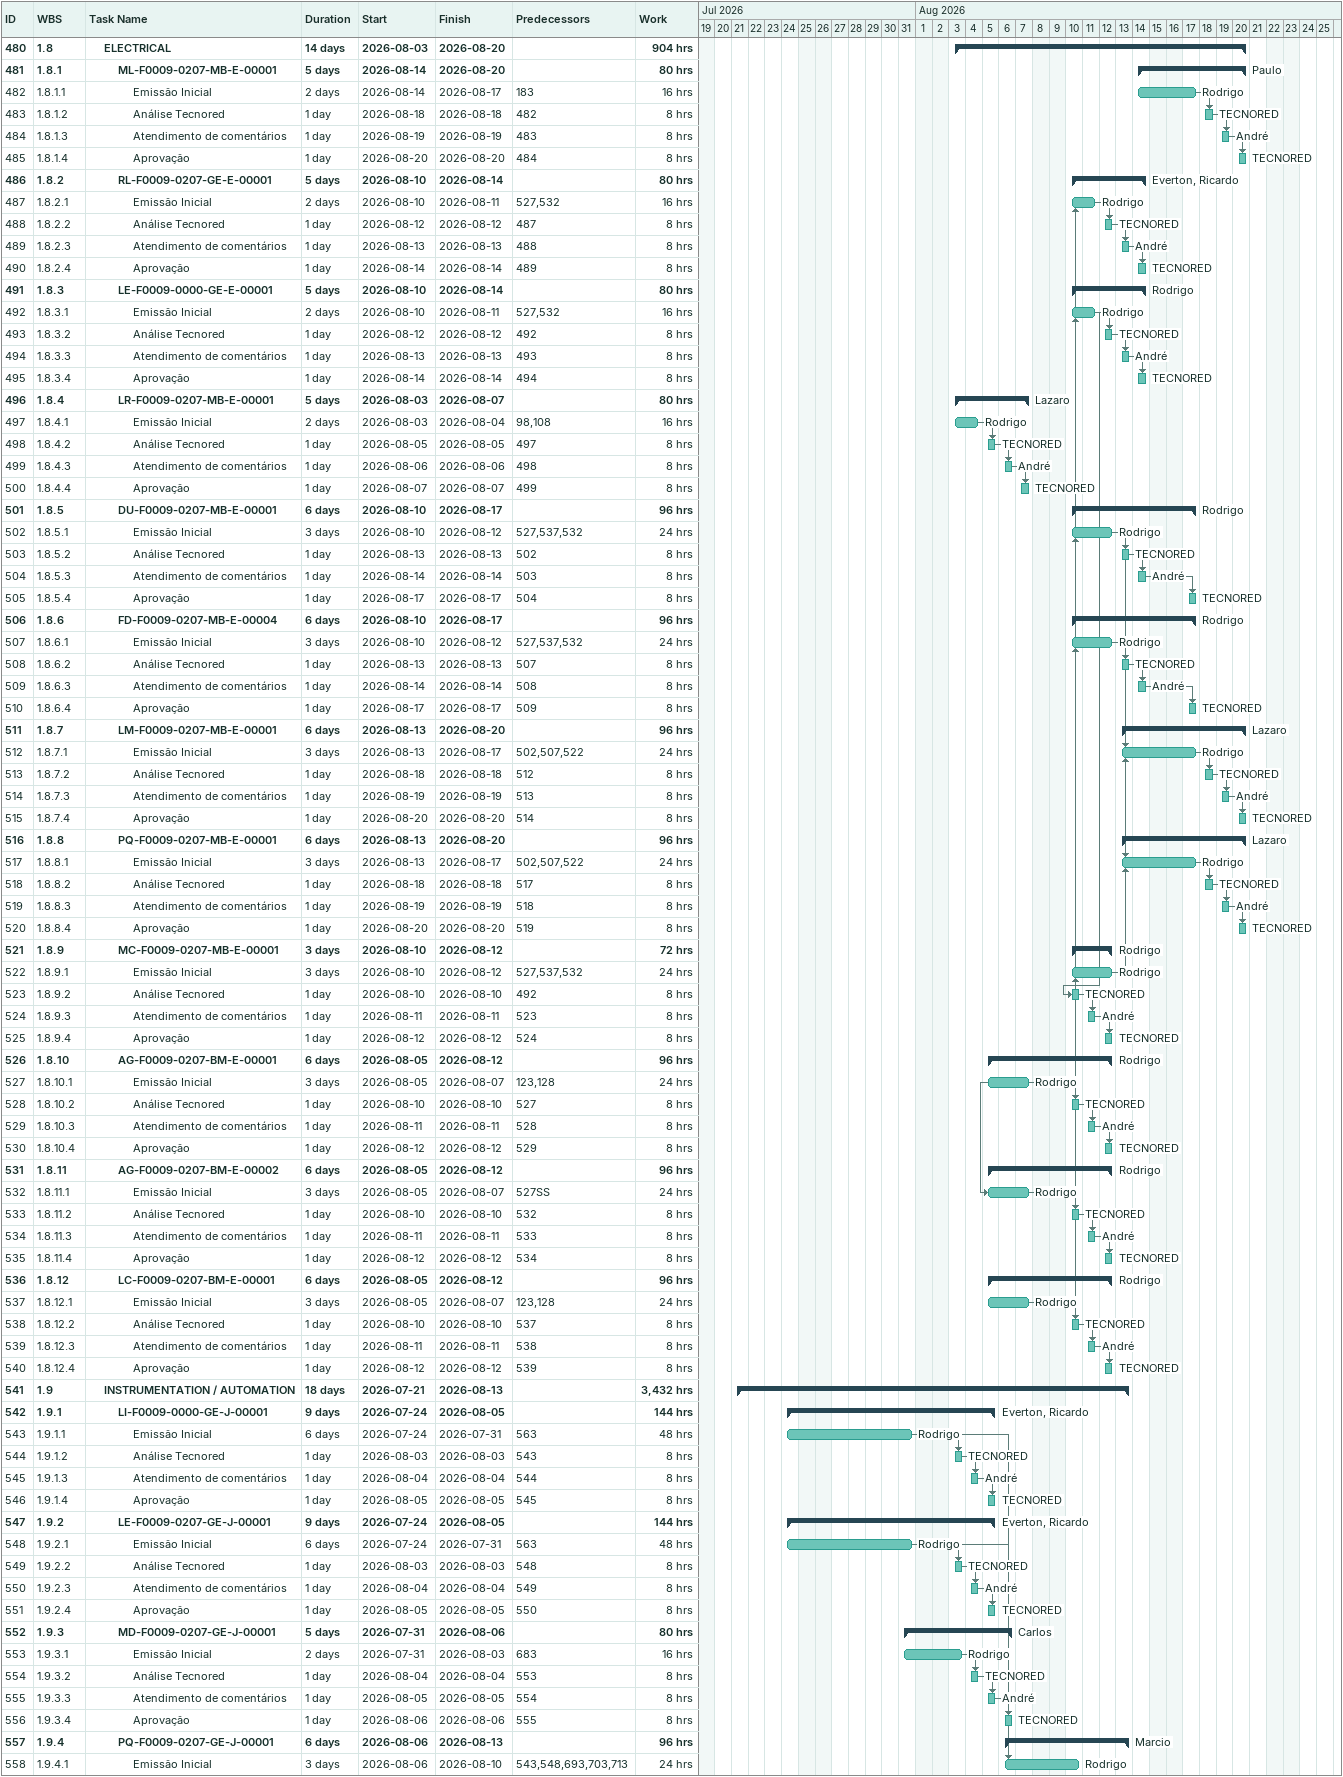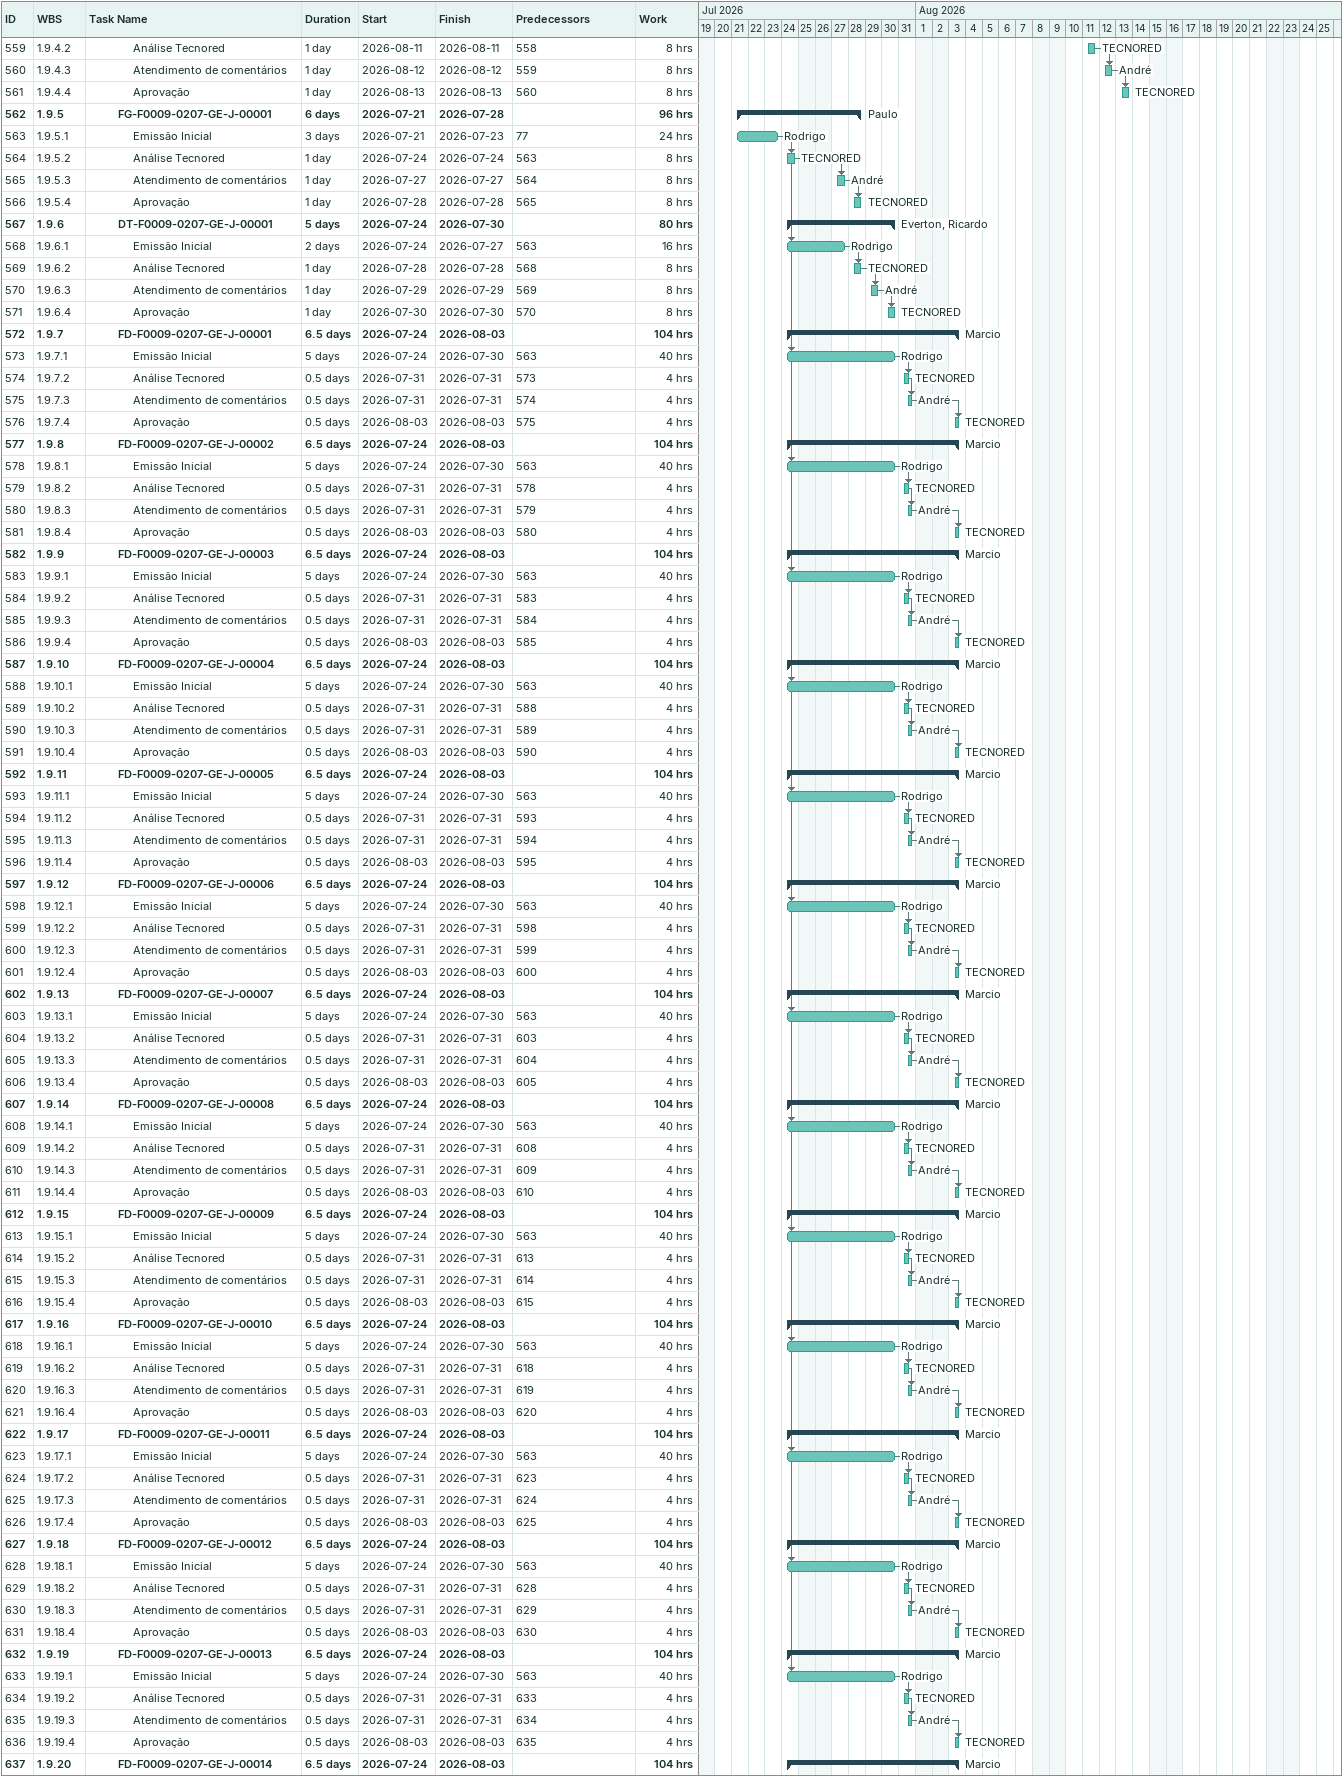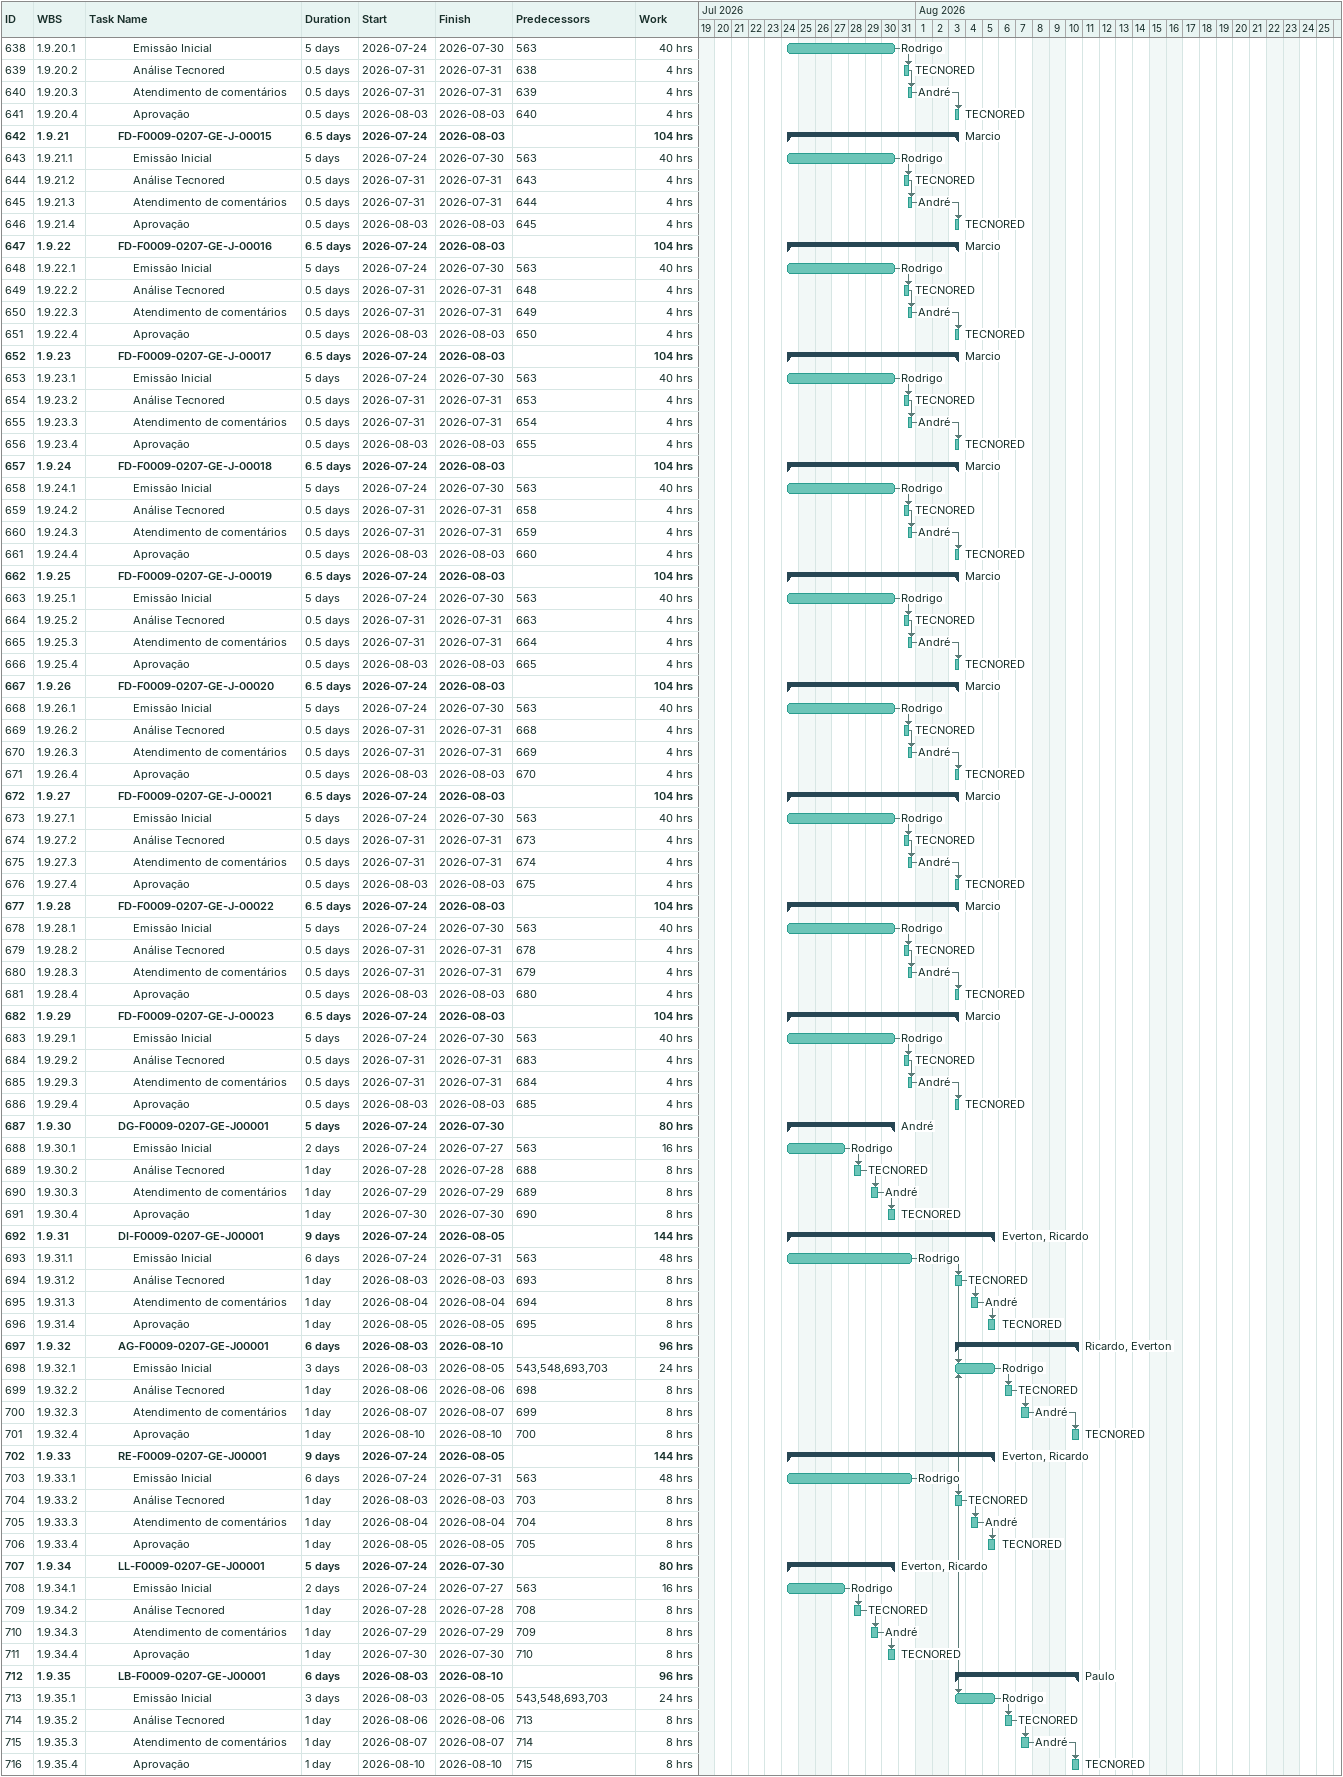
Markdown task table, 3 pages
| ID | WBS | Task | Duration | Start | Finish | Predecessors | Resources | Work (h) |
|---|---|---|---|---|---|---|---|---|
| 480 | 1.8 | **ELECTRICAL** | 14d | 2026-08-03 | 2026-08-20 |  |  | 904 |
| 481 | 1.8.1 | **ML-F0009-0207-MB-E-00001** | 5d | 2026-08-14 | 2026-08-20 |  | Paulo | 80 |
| 482 | 1.8.1.1 | Emissão Inicial | 2d | 2026-08-14 | 2026-08-17 | 183 | Rodrigo | 16 |
| 483 | 1.8.1.2 | Análise Tecnored | 1d | 2026-08-18 | 2026-08-18 | 482 | TECNORED | 8 |
| 484 | 1.8.1.3 | Atendimento de comentários | 1d | 2026-08-19 | 2026-08-19 | 483 | André | 8 |
| 485 | 1.8.1.4 | Aprovação | 1d | 2026-08-20 | 2026-08-20 | 484 | TECNORED | 8 |
| 486 | 1.8.2 | **RL-F0009-0207-GE-E-00001** | 5d | 2026-08-10 | 2026-08-14 |  | Everton, Ricardo | 80 |
| 487 | 1.8.2.1 | Emissão Inicial | 2d | 2026-08-10 | 2026-08-11 | 527, 532 | Rodrigo | 16 |
| 488 | 1.8.2.2 | Análise Tecnored | 1d | 2026-08-12 | 2026-08-12 | 487 | TECNORED | 8 |
| 489 | 1.8.2.3 | Atendimento de comentários | 1d | 2026-08-13 | 2026-08-13 | 488 | André | 8 |
| 490 | 1.8.2.4 | Aprovação | 1d | 2026-08-14 | 2026-08-14 | 489 | TECNORED | 8 |
| 491 | 1.8.3 | **LE-F0009-0000-GE-E-00001** | 5d | 2026-08-10 | 2026-08-14 |  | Rodrigo | 80 |
| 492 | 1.8.3.1 | Emissão Inicial | 2d | 2026-08-10 | 2026-08-11 | 527, 532 | Rodrigo | 16 |
| 493 | 1.8.3.2 | Análise Tecnored | 1d | 2026-08-12 | 2026-08-12 | 492 | TECNORED | 8 |
| 494 | 1.8.3.3 | Atendimento de comentários | 1d | 2026-08-13 | 2026-08-13 | 493 | André | 8 |
| 495 | 1.8.3.4 | Aprovação | 1d | 2026-08-14 | 2026-08-14 | 494 | TECNORED | 8 |
| 496 | 1.8.4 | **LR-F0009-0207-MB-E-00001** | 5d | 2026-08-03 | 2026-08-07 |  | Lazaro | 80 |
| 497 | 1.8.4.1 | Emissão Inicial | 2d | 2026-08-03 | 2026-08-04 | 98, 108 | Rodrigo | 16 |
| 498 | 1.8.4.2 | Análise Tecnored | 1d | 2026-08-05 | 2026-08-05 | 497 | TECNORED | 8 |
| 499 | 1.8.4.3 | Atendimento de comentários | 1d | 2026-08-06 | 2026-08-06 | 498 | André | 8 |
| 500 | 1.8.4.4 | Aprovação | 1d | 2026-08-07 | 2026-08-07 | 499 | TECNORED | 8 |
| 501 | 1.8.5 | **DU-F0009-0207-MB-E-00001** | 6d | 2026-08-10 | 2026-08-17 |  | Rodrigo | 96 |
| 502 | 1.8.5.1 | Emissão Inicial | 3d | 2026-08-10 | 2026-08-12 | 527, 537, 532 | Rodrigo | 24 |
| 503 | 1.8.5.2 | Análise Tecnored | 1d | 2026-08-13 | 2026-08-13 | 502 | TECNORED | 8 |
| 504 | 1.8.5.3 | Atendimento de comentários | 1d | 2026-08-14 | 2026-08-14 | 503 | André | 8 |
| 505 | 1.8.5.4 | Aprovação | 1d | 2026-08-17 | 2026-08-17 | 504 | TECNORED | 8 |
| 506 | 1.8.6 | **FD-F0009-0207-MB-E-00004** | 6d | 2026-08-10 | 2026-08-17 |  | Rodrigo | 96 |
| 507 | 1.8.6.1 | Emissão Inicial | 3d | 2026-08-10 | 2026-08-12 | 527, 537, 532 | Rodrigo | 24 |
| 508 | 1.8.6.2 | Análise Tecnored | 1d | 2026-08-13 | 2026-08-13 | 507 | TECNORED | 8 |
| 509 | 1.8.6.3 | Atendimento de comentários | 1d | 2026-08-14 | 2026-08-14 | 508 | André | 8 |
| 510 | 1.8.6.4 | Aprovação | 1d | 2026-08-17 | 2026-08-17 | 509 | TECNORED | 8 |
| 511 | 1.8.7 | **LM-F0009-0207-MB-E-00001** | 6d | 2026-08-13 | 2026-08-20 |  | Lazaro | 96 |
| 512 | 1.8.7.1 | Emissão Inicial | 3d | 2026-08-13 | 2026-08-17 | 502, 507, 522 | Rodrigo | 24 |
| 513 | 1.8.7.2 | Análise Tecnored | 1d | 2026-08-18 | 2026-08-18 | 512 | TECNORED | 8 |
| 514 | 1.8.7.3 | Atendimento de comentários | 1d | 2026-08-19 | 2026-08-19 | 513 | André | 8 |
| 515 | 1.8.7.4 | Aprovação | 1d | 2026-08-20 | 2026-08-20 | 514 | TECNORED | 8 |
| 516 | 1.8.8 | **PQ-F0009-0207-MB-E-00001** | 6d | 2026-08-13 | 2026-08-20 |  | Lazaro | 96 |
| 517 | 1.8.8.1 | Emissão Inicial | 3d | 2026-08-13 | 2026-08-17 | 502, 507, 522 | Rodrigo | 24 |
| 518 | 1.8.8.2 | Análise Tecnored | 1d | 2026-08-18 | 2026-08-18 | 517 | TECNORED | 8 |
| 519 | 1.8.8.3 | Atendimento de comentários | 1d | 2026-08-19 | 2026-08-19 | 518 | André | 8 |
| 520 | 1.8.8.4 | Aprovação | 1d | 2026-08-20 | 2026-08-20 | 519 | TECNORED | 8 |
| 521 | 1.8.9 | **MC-F0009-0207-MB-E-00001** | 3d | 2026-08-10 | 2026-08-12 |  | Rodrigo | 72 |
| 522 | 1.8.9.1 | Emissão Inicial | 3d | 2026-08-10 | 2026-08-12 | 527, 537, 532 | Rodrigo | 24 |
| 523 | 1.8.9.2 | Análise Tecnored | 1d | 2026-08-10 | 2026-08-10 | 492 | TECNORED | 8 |
| 524 | 1.8.9.3 | Atendimento de comentários | 1d | 2026-08-11 | 2026-08-11 | 523 | André | 8 |
| 525 | 1.8.9.4 | Aprovação | 1d | 2026-08-12 | 2026-08-12 | 524 | TECNORED | 8 |
| 526 | 1.8.10 | **AG-F0009-0207-BM-E-00001** | 6d | 2026-08-05 | 2026-08-12 |  | Rodrigo | 96 |
| 527 | 1.8.10.1 | Emissão Inicial | 3d | 2026-08-05 | 2026-08-07 | 123, 128 | Rodrigo | 24 |
| 528 | 1.8.10.2 | Análise Tecnored | 1d | 2026-08-10 | 2026-08-10 | 527 | TECNORED | 8 |
| 529 | 1.8.10.3 | Atendimento de comentários | 1d | 2026-08-11 | 2026-08-11 | 528 | André | 8 |
| 530 | 1.8.10.4 | Aprovação | 1d | 2026-08-12 | 2026-08-12 | 529 | TECNORED | 8 |
| 531 | 1.8.11 | **AG-F0009-0207-BM-E-00002** | 6d | 2026-08-05 | 2026-08-12 |  | Rodrigo | 96 |
| 532 | 1.8.11.1 | Emissão Inicial | 3d | 2026-08-05 | 2026-08-07 | 527SS | Rodrigo | 24 |
| 533 | 1.8.11.2 | Análise Tecnored | 1d | 2026-08-10 | 2026-08-10 | 532 | TECNORED | 8 |
| 534 | 1.8.11.3 | Atendimento de comentários | 1d | 2026-08-11 | 2026-08-11 | 533 | André | 8 |
| 535 | 1.8.11.4 | Aprovação | 1d | 2026-08-12 | 2026-08-12 | 534 | TECNORED | 8 |
| 536 | 1.8.12 | **LC-F0009-0207-BM-E-00001** | 6d | 2026-08-05 | 2026-08-12 |  | Rodrigo | 96 |
| 537 | 1.8.12.1 | Emissão Inicial | 3d | 2026-08-05 | 2026-08-07 | 123, 128 | Rodrigo | 24 |
| 538 | 1.8.12.2 | Análise Tecnored | 1d | 2026-08-10 | 2026-08-10 | 537 | TECNORED | 8 |
| 539 | 1.8.12.3 | Atendimento de comentários | 1d | 2026-08-11 | 2026-08-11 | 538 | André | 8 |
| 540 | 1.8.12.4 | Aprovação | 1d | 2026-08-12 | 2026-08-12 | 539 | TECNORED | 8 |
| 541 | 1.9 | **INSTRUMENTATION / AUTOMATION** | 18d | 2026-07-21 | 2026-08-13 |  |  | 3432 |
| 542 | 1.9.1 | **LI-F0009-0000-GE-J-00001** | 9d | 2026-07-24 | 2026-08-05 |  | Everton, Ricardo | 144 |
| 543 | 1.9.1.1 | Emissão Inicial | 6d | 2026-07-24 | 2026-07-31 | 563 | Rodrigo | 48 |
| 544 | 1.9.1.2 | Análise Tecnored | 1d | 2026-08-03 | 2026-08-03 | 543 | TECNORED | 8 |
| 545 | 1.9.1.3 | Atendimento de comentários | 1d | 2026-08-04 | 2026-08-04 | 544 | André | 8 |
| 546 | 1.9.1.4 | Aprovação | 1d | 2026-08-05 | 2026-08-05 | 545 | TECNORED | 8 |
| 547 | 1.9.2 | **LE-F0009-0207-GE-J-00001** | 9d | 2026-07-24 | 2026-08-05 |  | Everton, Ricardo | 144 |
| 548 | 1.9.2.1 | Emissão Inicial | 6d | 2026-07-24 | 2026-07-31 | 563 | Rodrigo | 48 |
| 549 | 1.9.2.2 | Análise Tecnored | 1d | 2026-08-03 | 2026-08-03 | 548 | TECNORED | 8 |
| 550 | 1.9.2.3 | Atendimento de comentários | 1d | 2026-08-04 | 2026-08-04 | 549 | André | 8 |
| 551 | 1.9.2.4 | Aprovação | 1d | 2026-08-05 | 2026-08-05 | 550 | TECNORED | 8 |
| 552 | 1.9.3 | **MD-F0009-0207-GE-J-00001** | 5d | 2026-07-31 | 2026-08-06 |  | Carlos | 80 |
| 553 | 1.9.3.1 | Emissão Inicial | 2d | 2026-07-31 | 2026-08-03 | 683 | Rodrigo | 16 |
| 554 | 1.9.3.2 | Análise Tecnored | 1d | 2026-08-04 | 2026-08-04 | 553 | TECNORED | 8 |
| 555 | 1.9.3.3 | Atendimento de comentários | 1d | 2026-08-05 | 2026-08-05 | 554 | André | 8 |
| 556 | 1.9.3.4 | Aprovação | 1d | 2026-08-06 | 2026-08-06 | 555 | TECNORED | 8 |
| 557 | 1.9.4 | **PQ-F0009-0207-GE-J-00001** | 6d | 2026-08-06 | 2026-08-13 |  | Marcio | 96 |
| 558 | 1.9.4.1 | Emissão Inicial | 3d | 2026-08-06 | 2026-08-10 | 543, 548, 693, 703, 713 | Rodrigo | 24 |
| 559 | 1.9.4.2 | Análise Tecnored | 1d | 2026-08-11 | 2026-08-11 | 558 | TECNORED | 8 |
| 560 | 1.9.4.3 | Atendimento de comentários | 1d | 2026-08-12 | 2026-08-12 | 559 | André | 8 |
| 561 | 1.9.4.4 | Aprovação | 1d | 2026-08-13 | 2026-08-13 | 560 | TECNORED | 8 |
| 562 | 1.9.5 | **FG-F0009-0207-GE-J-00001** | 6d | 2026-07-21 | 2026-07-28 |  | Paulo | 96 |
| 563 | 1.9.5.1 | Emissão Inicial | 3d | 2026-07-21 | 2026-07-23 | 77 | Rodrigo | 24 |
| 564 | 1.9.5.2 | Análise Tecnored | 1d | 2026-07-24 | 2026-07-24 | 563 | TECNORED | 8 |
| 565 | 1.9.5.3 | Atendimento de comentários | 1d | 2026-07-27 | 2026-07-27 | 564 | André | 8 |
| 566 | 1.9.5.4 | Aprovação | 1d | 2026-07-28 | 2026-07-28 | 565 | TECNORED | 8 |
| 567 | 1.9.6 | **DT-F0009-0207-GE-J-00001** | 5d | 2026-07-24 | 2026-07-30 |  | Everton, Ricardo | 80 |
| 568 | 1.9.6.1 | Emissão Inicial | 2d | 2026-07-24 | 2026-07-27 | 563 | Rodrigo | 16 |
| 569 | 1.9.6.2 | Análise Tecnored | 1d | 2026-07-28 | 2026-07-28 | 568 | TECNORED | 8 |
| 570 | 1.9.6.3 | Atendimento de comentários | 1d | 2026-07-29 | 2026-07-29 | 569 | André | 8 |
| 571 | 1.9.6.4 | Aprovação | 1d | 2026-07-30 | 2026-07-30 | 570 | TECNORED | 8 |
| 572 | 1.9.7 | **FD-F0009-0207-GE-J-00001** | 6.5d | 2026-07-24 | 2026-08-03 |  | Marcio | 104 |
| 573 | 1.9.7.1 | Emissão Inicial | 5d | 2026-07-24 | 2026-07-30 | 563 | Rodrigo | 40 |
| 574 | 1.9.7.2 | Análise Tecnored | 0.5d | 2026-07-31 | 2026-07-31 | 573 | TECNORED | 4 |
| 575 | 1.9.7.3 | Atendimento de comentários | 0.5d | 2026-07-31 | 2026-07-31 | 574 | André | 4 |
| 576 | 1.9.7.4 | Aprovação | 0.5d | 2026-08-03 | 2026-08-03 | 575 | TECNORED | 4 |
| 577 | 1.9.8 | **FD-F0009-0207-GE-J-00002** | 6.5d | 2026-07-24 | 2026-08-03 |  | Marcio | 104 |
| 578 | 1.9.8.1 | Emissão Inicial | 5d | 2026-07-24 | 2026-07-30 | 563 | Rodrigo | 40 |
| 579 | 1.9.8.2 | Análise Tecnored | 0.5d | 2026-07-31 | 2026-07-31 | 578 | TECNORED | 4 |
| 580 | 1.9.8.3 | Atendimento de comentários | 0.5d | 2026-07-31 | 2026-07-31 | 579 | André | 4 |
| 581 | 1.9.8.4 | Aprovação | 0.5d | 2026-08-03 | 2026-08-03 | 580 | TECNORED | 4 |
| 582 | 1.9.9 | **FD-F0009-0207-GE-J-00003** | 6.5d | 2026-07-24 | 2026-08-03 |  | Marcio | 104 |
| 583 | 1.9.9.1 | Emissão Inicial | 5d | 2026-07-24 | 2026-07-30 | 563 | Rodrigo | 40 |
| 584 | 1.9.9.2 | Análise Tecnored | 0.5d | 2026-07-31 | 2026-07-31 | 583 | TECNORED | 4 |
| 585 | 1.9.9.3 | Atendimento de comentários | 0.5d | 2026-07-31 | 2026-07-31 | 584 | André | 4 |
| 586 | 1.9.9.4 | Aprovação | 0.5d | 2026-08-03 | 2026-08-03 | 585 | TECNORED | 4 |
| 587 | 1.9.10 | **FD-F0009-0207-GE-J-00004** | 6.5d | 2026-07-24 | 2026-08-03 |  | Marcio | 104 |
| 588 | 1.9.10.1 | Emissão Inicial | 5d | 2026-07-24 | 2026-07-30 | 563 | Rodrigo | 40 |
| 589 | 1.9.10.2 | Análise Tecnored | 0.5d | 2026-07-31 | 2026-07-31 | 588 | TECNORED | 4 |
| 590 | 1.9.10.3 | Atendimento de comentários | 0.5d | 2026-07-31 | 2026-07-31 | 589 | André | 4 |
| 591 | 1.9.10.4 | Aprovação | 0.5d | 2026-08-03 | 2026-08-03 | 590 | TECNORED | 4 |
| 592 | 1.9.11 | **FD-F0009-0207-GE-J-00005** | 6.5d | 2026-07-24 | 2026-08-03 |  | Marcio | 104 |
| 593 | 1.9.11.1 | Emissão Inicial | 5d | 2026-07-24 | 2026-07-30 | 563 | Rodrigo | 40 |
| 594 | 1.9.11.2 | Análise Tecnored | 0.5d | 2026-07-31 | 2026-07-31 | 593 | TECNORED | 4 |
| 595 | 1.9.11.3 | Atendimento de comentários | 0.5d | 2026-07-31 | 2026-07-31 | 594 | André | 4 |
| 596 | 1.9.11.4 | Aprovação | 0.5d | 2026-08-03 | 2026-08-03 | 595 | TECNORED | 4 |
| 597 | 1.9.12 | **FD-F0009-0207-GE-J-00006** | 6.5d | 2026-07-24 | 2026-08-03 |  | Marcio | 104 |
| 598 | 1.9.12.1 | Emissão Inicial | 5d | 2026-07-24 | 2026-07-30 | 563 | Rodrigo | 40 |
| 599 | 1.9.12.2 | Análise Tecnored | 0.5d | 2026-07-31 | 2026-07-31 | 598 | TECNORED | 4 |
| 600 | 1.9.12.3 | Atendimento de comentários | 0.5d | 2026-07-31 | 2026-07-31 | 599 | André | 4 |
| 601 | 1.9.12.4 | Aprovação | 0.5d | 2026-08-03 | 2026-08-03 | 600 | TECNORED | 4 |
| 602 | 1.9.13 | **FD-F0009-0207-GE-J-00007** | 6.5d | 2026-07-24 | 2026-08-03 |  | Marcio | 104 |
| 603 | 1.9.13.1 | Emissão Inicial | 5d | 2026-07-24 | 2026-07-30 | 563 | Rodrigo | 40 |
| 604 | 1.9.13.2 | Análise Tecnored | 0.5d | 2026-07-31 | 2026-07-31 | 603 | TECNORED | 4 |
| 605 | 1.9.13.3 | Atendimento de comentários | 0.5d | 2026-07-31 | 2026-07-31 | 604 | André | 4 |
| 606 | 1.9.13.4 | Aprovação | 0.5d | 2026-08-03 | 2026-08-03 | 605 | TECNORED | 4 |
| 607 | 1.9.14 | **FD-F0009-0207-GE-J-00008** | 6.5d | 2026-07-24 | 2026-08-03 |  | Marcio | 104 |
| 608 | 1.9.14.1 | Emissão Inicial | 5d | 2026-07-24 | 2026-07-30 | 563 | Rodrigo | 40 |
| 609 | 1.9.14.2 | Análise Tecnored | 0.5d | 2026-07-31 | 2026-07-31 | 608 | TECNORED | 4 |
| 610 | 1.9.14.3 | Atendimento de comentários | 0.5d | 2026-07-31 | 2026-07-31 | 609 | André | 4 |
| 611 | 1.9.14.4 | Aprovação | 0.5d | 2026-08-03 | 2026-08-03 | 610 | TECNORED | 4 |
| 612 | 1.9.15 | **FD-F0009-0207-GE-J-00009** | 6.5d | 2026-07-24 | 2026-08-03 |  | Marcio | 104 |
| 613 | 1.9.15.1 | Emissão Inicial | 5d | 2026-07-24 | 2026-07-30 | 563 | Rodrigo | 40 |
| 614 | 1.9.15.2 | Análise Tecnored | 0.5d | 2026-07-31 | 2026-07-31 | 613 | TECNORED | 4 |
| 615 | 1.9.15.3 | Atendimento de comentários | 0.5d | 2026-07-31 | 2026-07-31 | 614 | André | 4 |
| 616 | 1.9.15.4 | Aprovação | 0.5d | 2026-08-03 | 2026-08-03 | 615 | TECNORED | 4 |
| 617 | 1.9.16 | **FD-F0009-0207-GE-J-00010** | 6.5d | 2026-07-24 | 2026-08-03 |  | Marcio | 104 |
| 618 | 1.9.16.1 | Emissão Inicial | 5d | 2026-07-24 | 2026-07-30 | 563 | Rodrigo | 40 |
| 619 | 1.9.16.2 | Análise Tecnored | 0.5d | 2026-07-31 | 2026-07-31 | 618 | TECNORED | 4 |
| 620 | 1.9.16.3 | Atendimento de comentários | 0.5d | 2026-07-31 | 2026-07-31 | 619 | André | 4 |
| 621 | 1.9.16.4 | Aprovação | 0.5d | 2026-08-03 | 2026-08-03 | 620 | TECNORED | 4 |
| 622 | 1.9.17 | **FD-F0009-0207-GE-J-00011** | 6.5d | 2026-07-24 | 2026-08-03 |  | Marcio | 104 |
| 623 | 1.9.17.1 | Emissão Inicial | 5d | 2026-07-24 | 2026-07-30 | 563 | Rodrigo | 40 |
| 624 | 1.9.17.2 | Análise Tecnored | 0.5d | 2026-07-31 | 2026-07-31 | 623 | TECNORED | 4 |
| 625 | 1.9.17.3 | Atendimento de comentários | 0.5d | 2026-07-31 | 2026-07-31 | 624 | André | 4 |
| 626 | 1.9.17.4 | Aprovação | 0.5d | 2026-08-03 | 2026-08-03 | 625 | TECNORED | 4 |
| 627 | 1.9.18 | **FD-F0009-0207-GE-J-00012** | 6.5d | 2026-07-24 | 2026-08-03 |  | Marcio | 104 |
| 628 | 1.9.18.1 | Emissão Inicial | 5d | 2026-07-24 | 2026-07-30 | 563 | Rodrigo | 40 |
| 629 | 1.9.18.2 | Análise Tecnored | 0.5d | 2026-07-31 | 2026-07-31 | 628 | TECNORED | 4 |
| 630 | 1.9.18.3 | Atendimento de comentários | 0.5d | 2026-07-31 | 2026-07-31 | 629 | André | 4 |
| 631 | 1.9.18.4 | Aprovação | 0.5d | 2026-08-03 | 2026-08-03 | 630 | TECNORED | 4 |
| 632 | 1.9.19 | **FD-F0009-0207-GE-J-00013** | 6.5d | 2026-07-24 | 2026-08-03 |  | Marcio | 104 |
| 633 | 1.9.19.1 | Emissão Inicial | 5d | 2026-07-24 | 2026-07-30 | 563 | Rodrigo | 40 |
| 634 | 1.9.19.2 | Análise Tecnored | 0.5d | 2026-07-31 | 2026-07-31 | 633 | TECNORED | 4 |
| 635 | 1.9.19.3 | Atendimento de comentários | 0.5d | 2026-07-31 | 2026-07-31 | 634 | André | 4 |
| 636 | 1.9.19.4 | Aprovação | 0.5d | 2026-08-03 | 2026-08-03 | 635 | TECNORED | 4 |
| 637 | 1.9.20 | **FD-F0009-0207-GE-J-00014** | 6.5d | 2026-07-24 | 2026-08-03 |  | Marcio | 104 |
| 638 | 1.9.20.1 | Emissão Inicial | 5d | 2026-07-24 | 2026-07-30 | 563 | Rodrigo | 40 |
| 639 | 1.9.20.2 | Análise Tecnored | 0.5d | 2026-07-31 | 2026-07-31 | 638 | TECNORED | 4 |
| 640 | 1.9.20.3 | Atendimento de comentários | 0.5d | 2026-07-31 | 2026-07-31 | 639 | André | 4 |
| 641 | 1.9.20.4 | Aprovação | 0.5d | 2026-08-03 | 2026-08-03 | 640 | TECNORED | 4 |
| 642 | 1.9.21 | **FD-F0009-0207-GE-J-00015** | 6.5d | 2026-07-24 | 2026-08-03 |  | Marcio | 104 |
| 643 | 1.9.21.1 | Emissão Inicial | 5d | 2026-07-24 | 2026-07-30 | 563 | Rodrigo | 40 |
| 644 | 1.9.21.2 | Análise Tecnored | 0.5d | 2026-07-31 | 2026-07-31 | 643 | TECNORED | 4 |
| 645 | 1.9.21.3 | Atendimento de comentários | 0.5d | 2026-07-31 | 2026-07-31 | 644 | André | 4 |
| 646 | 1.9.21.4 | Aprovação | 0.5d | 2026-08-03 | 2026-08-03 | 645 | TECNORED | 4 |
| 647 | 1.9.22 | **FD-F0009-0207-GE-J-00016** | 6.5d | 2026-07-24 | 2026-08-03 |  | Marcio | 104 |
| 648 | 1.9.22.1 | Emissão Inicial | 5d | 2026-07-24 | 2026-07-30 | 563 | Rodrigo | 40 |
| 649 | 1.9.22.2 | Análise Tecnored | 0.5d | 2026-07-31 | 2026-07-31 | 648 | TECNORED | 4 |
| 650 | 1.9.22.3 | Atendimento de comentários | 0.5d | 2026-07-31 | 2026-07-31 | 649 | André | 4 |
| 651 | 1.9.22.4 | Aprovação | 0.5d | 2026-08-03 | 2026-08-03 | 650 | TECNORED | 4 |
| 652 | 1.9.23 | **FD-F0009-0207-GE-J-00017** | 6.5d | 2026-07-24 | 2026-08-03 |  | Marcio | 104 |
| 653 | 1.9.23.1 | Emissão Inicial | 5d | 2026-07-24 | 2026-07-30 | 563 | Rodrigo | 40 |
| 654 | 1.9.23.2 | Análise Tecnored | 0.5d | 2026-07-31 | 2026-07-31 | 653 | TECNORED | 4 |
| 655 | 1.9.23.3 | Atendimento de comentários | 0.5d | 2026-07-31 | 2026-07-31 | 654 | André | 4 |
| 656 | 1.9.23.4 | Aprovação | 0.5d | 2026-08-03 | 2026-08-03 | 655 | TECNORED | 4 |
| 657 | 1.9.24 | **FD-F0009-0207-GE-J-00018** | 6.5d | 2026-07-24 | 2026-08-03 |  | Marcio | 104 |
| 658 | 1.9.24.1 | Emissão Inicial | 5d | 2026-07-24 | 2026-07-30 | 563 | Rodrigo | 40 |
| 659 | 1.9.24.2 | Análise Tecnored | 0.5d | 2026-07-31 | 2026-07-31 | 658 | TECNORED | 4 |
| 660 | 1.9.24.3 | Atendimento de comentários | 0.5d | 2026-07-31 | 2026-07-31 | 659 | André | 4 |
| 661 | 1.9.24.4 | Aprovação | 0.5d | 2026-08-03 | 2026-08-03 | 660 | TECNORED | 4 |
| 662 | 1.9.25 | **FD-F0009-0207-GE-J-00019** | 6.5d | 2026-07-24 | 2026-08-03 |  | Marcio | 104 |
| 663 | 1.9.25.1 | Emissão Inicial | 5d | 2026-07-24 | 2026-07-30 | 563 | Rodrigo | 40 |
| 664 | 1.9.25.2 | Análise Tecnored | 0.5d | 2026-07-31 | 2026-07-31 | 663 | TECNORED | 4 |
| 665 | 1.9.25.3 | Atendimento de comentários | 0.5d | 2026-07-31 | 2026-07-31 | 664 | André | 4 |
| 666 | 1.9.25.4 | Aprovação | 0.5d | 2026-08-03 | 2026-08-03 | 665 | TECNORED | 4 |
| 667 | 1.9.26 | **FD-F0009-0207-GE-J-00020** | 6.5d | 2026-07-24 | 2026-08-03 |  | Marcio | 104 |
| 668 | 1.9.26.1 | Emissão Inicial | 5d | 2026-07-24 | 2026-07-30 | 563 | Rodrigo | 40 |
| 669 | 1.9.26.2 | Análise Tecnored | 0.5d | 2026-07-31 | 2026-07-31 | 668 | TECNORED | 4 |
| 670 | 1.9.26.3 | Atendimento de comentários | 0.5d | 2026-07-31 | 2026-07-31 | 669 | André | 4 |
| 671 | 1.9.26.4 | Aprovação | 0.5d | 2026-08-03 | 2026-08-03 | 670 | TECNORED | 4 |
| 672 | 1.9.27 | **FD-F0009-0207-GE-J-00021** | 6.5d | 2026-07-24 | 2026-08-03 |  | Marcio | 104 |
| 673 | 1.9.27.1 | Emissão Inicial | 5d | 2026-07-24 | 2026-07-30 | 563 | Rodrigo | 40 |
| 674 | 1.9.27.2 | Análise Tecnored | 0.5d | 2026-07-31 | 2026-07-31 | 673 | TECNORED | 4 |
| 675 | 1.9.27.3 | Atendimento de comentários | 0.5d | 2026-07-31 | 2026-07-31 | 674 | André | 4 |
| 676 | 1.9.27.4 | Aprovação | 0.5d | 2026-08-03 | 2026-08-03 | 675 | TECNORED | 4 |
| 677 | 1.9.28 | **FD-F0009-0207-GE-J-00022** | 6.5d | 2026-07-24 | 2026-08-03 |  | Marcio | 104 |
| 678 | 1.9.28.1 | Emissão Inicial | 5d | 2026-07-24 | 2026-07-30 | 563 | Rodrigo | 40 |
| 679 | 1.9.28.2 | Análise Tecnored | 0.5d | 2026-07-31 | 2026-07-31 | 678 | TECNORED | 4 |
| 680 | 1.9.28.3 | Atendimento de comentários | 0.5d | 2026-07-31 | 2026-07-31 | 679 | André | 4 |
| 681 | 1.9.28.4 | Aprovação | 0.5d | 2026-08-03 | 2026-08-03 | 680 | TECNORED | 4 |
| 682 | 1.9.29 | **FD-F0009-0207-GE-J-00023** | 6.5d | 2026-07-24 | 2026-08-03 |  | Marcio | 104 |
| 683 | 1.9.29.1 | Emissão Inicial | 5d | 2026-07-24 | 2026-07-30 | 563 | Rodrigo | 40 |
| 684 | 1.9.29.2 | Análise Tecnored | 0.5d | 2026-07-31 | 2026-07-31 | 683 | TECNORED | 4 |
| 685 | 1.9.29.3 | Atendimento de comentários | 0.5d | 2026-07-31 | 2026-07-31 | 684 | André | 4 |
| 686 | 1.9.29.4 | Aprovação | 0.5d | 2026-08-03 | 2026-08-03 | 685 | TECNORED | 4 |
| 687 | 1.9.30 | **DG-F0009-0207-GE-J00001** | 5d | 2026-07-24 | 2026-07-30 |  | André | 80 |
| 688 | 1.9.30.1 | Emissão Inicial | 2d | 2026-07-24 | 2026-07-27 | 563 | Rodrigo | 16 |
| 689 | 1.9.30.2 | Análise Tecnored | 1d | 2026-07-28 | 2026-07-28 | 688 | TECNORED | 8 |
| 690 | 1.9.30.3 | Atendimento de comentários | 1d | 2026-07-29 | 2026-07-29 | 689 | André | 8 |
| 691 | 1.9.30.4 | Aprovação | 1d | 2026-07-30 | 2026-07-30 | 690 | TECNORED | 8 |
| 692 | 1.9.31 | **DI-F0009-0207-GE-J00001** | 9d | 2026-07-24 | 2026-08-05 |  | Everton, Ricardo | 144 |
| 693 | 1.9.31.1 | Emissão Inicial | 6d | 2026-07-24 | 2026-07-31 | 563 | Rodrigo | 48 |
| 694 | 1.9.31.2 | Análise Tecnored | 1d | 2026-08-03 | 2026-08-03 | 693 | TECNORED | 8 |
| 695 | 1.9.31.3 | Atendimento de comentários | 1d | 2026-08-04 | 2026-08-04 | 694 | André | 8 |
| 696 | 1.9.31.4 | Aprovação | 1d | 2026-08-05 | 2026-08-05 | 695 | TECNORED | 8 |
| 697 | 1.9.32 | **AG-F0009-0207-GE-J00001** | 6d | 2026-08-03 | 2026-08-10 |  | Ricardo, Everton | 96 |
| 698 | 1.9.32.1 | Emissão Inicial | 3d | 2026-08-03 | 2026-08-05 | 543, 548, 693, 703 | Rodrigo | 24 |
| 699 | 1.9.32.2 | Análise Tecnored | 1d | 2026-08-06 | 2026-08-06 | 698 | TECNORED | 8 |
| 700 | 1.9.32.3 | Atendimento de comentários | 1d | 2026-08-07 | 2026-08-07 | 699 | André | 8 |
| 701 | 1.9.32.4 | Aprovação | 1d | 2026-08-10 | 2026-08-10 | 700 | TECNORED | 8 |
| 702 | 1.9.33 | **RE-F0009-0207-GE-J00001** | 9d | 2026-07-24 | 2026-08-05 |  | Everton, Ricardo | 144 |
| 703 | 1.9.33.1 | Emissão Inicial | 6d | 2026-07-24 | 2026-07-31 | 563 | Rodrigo | 48 |
| 704 | 1.9.33.2 | Análise Tecnored | 1d | 2026-08-03 | 2026-08-03 | 703 | TECNORED | 8 |
| 705 | 1.9.33.3 | Atendimento de comentários | 1d | 2026-08-04 | 2026-08-04 | 704 | André | 8 |
| 706 | 1.9.33.4 | Aprovação | 1d | 2026-08-05 | 2026-08-05 | 705 | TECNORED | 8 |
| 707 | 1.9.34 | **LL-F0009-0207-GE-J00001** | 5d | 2026-07-24 | 2026-07-30 |  | Everton, Ricardo | 80 |
| 708 | 1.9.34.1 | Emissão Inicial | 2d | 2026-07-24 | 2026-07-27 | 563 | Rodrigo | 16 |
| 709 | 1.9.34.2 | Análise Tecnored | 1d | 2026-07-28 | 2026-07-28 | 708 | TECNORED | 8 |
| 710 | 1.9.34.3 | Atendimento de comentários | 1d | 2026-07-29 | 2026-07-29 | 709 | André | 8 |
| 711 | 1.9.34.4 | Aprovação | 1d | 2026-07-30 | 2026-07-30 | 710 | TECNORED | 8 |
| 712 | 1.9.35 | **LB-F0009-0207-GE-J00001** | 6d | 2026-08-03 | 2026-08-10 |  | Paulo | 96 |
| 713 | 1.9.35.1 | Emissão Inicial | 3d | 2026-08-03 | 2026-08-05 | 543, 548, 693, 703 | Rodrigo | 24 |
| 714 | 1.9.35.2 | Análise Tecnored | 1d | 2026-08-06 | 2026-08-06 | 713 | TECNORED | 8 |
| 715 | 1.9.35.3 | Atendimento de comentários | 1d | 2026-08-07 | 2026-08-07 | 714 | André | 8 |
| 716 | 1.9.35.4 | Aprovação | 1d | 2026-08-10 | 2026-08-10 | 715 | TECNORED | 8 |
